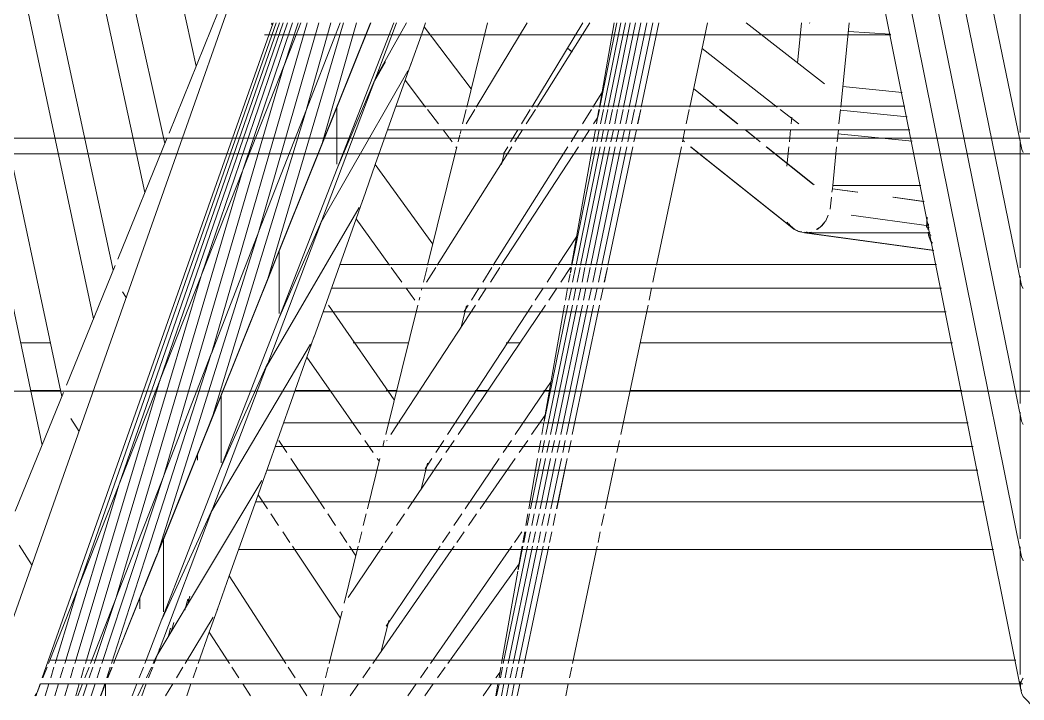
# Model space of a CAD drawing. Header units: millimetres. Extents: x 886808 to 1650903, y -1008069 to 230892.
# Drawn here: x 1017858 to 1018492, y -560245 to -559816 of the extents above; entities that cross this region are included whole.
import ezdxf
from ezdxf.xclip import XClip

# ---------------------------------------------------------------- set-up
doc = ezdxf.new("R2010")
doc.units = ezdxf.units.MM
doc.header["$XCLIPFRAME"] = 0
doc.layers.get('0').update_dxf_attribs({"lineweight": 0})
doc.layers.add('A_Dim', color=8, linetype='Continuous', lineweight=5)

# ---------------------------------------------------------------- blocks, each defined once
blk = doc.blocks.new('A$C14C457CE')
for p, q in [((9413.93, 1152.66), (9496.88, 1553.15)), ((9414.01, 1066.89), (9500.91, 1490.71)), ((9991.77, 1460.37), (9935.51, 1205.34)), ((9955.37, 1156.52), (10021.8, 1457.69)), ((9414.07, 981.11), (9504.93, 1428.27)), ((10028.87, 1406.79), (9967.94, 1125.59)), ((9987.87, 1076.58), (10058.33, 1401.77)), ((9414.13, 895.32), (9508.94, 1365.83)), ((10065.37, 1350.48), (10000.39, 1045.81)), ((10020.37, 996.66), (10094.85, 1345.84)), ((9476.28, 1120.05), (9512.29, 1300.11)), ((10032.84, 965.99), (10102.47, 1297.02)), ((9415, 1163.58), (9415, 1244.53)), ((9914, 1245.6), (9941.6, 1167.26)), ((9952.69, 1163.1), (9921.56, 1239.67)), ((9528.34, 1179.6), (9522.92, 1232.72)), ((9587.96, 1232.72), (9538.47, 1194.2)), ((9548.01, 1232.72), (9547.74, 1232.51)), ((9555.68, 1207.22), (9553.08, 1232.72)), ((9612.55, 1232.72), (9623.73, 1179.6)), ((9643.13, 1232.72), (9654.31, 1179.6)), ((9643.2, 1232.72), (9654.38, 1179.6)), ((9647.08, 1232.72), (9658.21, 1179.6)), ((9650.86, 1232.72), (9661.94, 1179.6)), ((9654.5, 1232.72), (9665.52, 1179.6)), ((9657.97, 1232.72), (9668.94, 1179.6)), ((9661.26, 1232.72), (9672.16, 1179.6)), ((9664.34, 1232.72), (9675.16, 1179.6)), ((9667.18, 1232.72), (9677.92, 1179.6)), ((9669.77, 1232.72), (9680.43, 1179.6)), ((9680.78, 1179.6), (9671.44, 1232.72)), ((9686.82, 1232.72), (9720.28, 1179.6)), ((9691.33, 1232.72), (9723.52, 1179.6)), ((9726.4, 1232.72), (9758.59, 1179.6)), ((9764.57, 1179.6), (9751.44, 1232.72)), ((9793.23, 1225.22), (9790.56, 1232.72)), ((9821.99, 1198.16), (9802.58, 1232.72)), ((9821.99, 1198.16), (9808.9, 1232.72)), ((9926.19, 935.56), (9810.7, 1232.72)), ((9919.7, 997.3), (9825.19, 1232.72)), ((9921.22, 993.95), (9825.33, 1232.72)), ((9834.18, 1232.72), (9855.69, 1157.37)), ((9842.45, 1232.72), (9890.34, 1071.01)), ((9847.48, 1225.22), (9844.56, 1232.72)), ((9850.38, 1232.72), (9865.76, 1178.32)), ((9858.1, 1232.72), (9895.86, 1101.12)), ((9865.31, 1232.72), (9925.93, 1023.95)), ((9872.32, 1225.22), (9869.37, 1232.72)), ((9870.99, 1232.72), (9880, 1205.76)), ((9874.6, 1232.72), (9906.06, 1139.61)), ((9877.76, 1232.72), (9932.12, 1073.48)), ((9880.52, 1232.72), (9958.17, 1007.36)), ((9882.93, 1232.72), (9984.22, 941.25)), ((9885.03, 1232.72), (10010.27, 875.16)), ((9886.79, 1232.72), (10032.78, 818.99)), ((9887.93, 1231.97), (9887.45, 1232.64)), ((9888.08, 1231.86), (9887.93, 1231.97)), ((9496.73, 1225.22), (9892.3, 1225.22)), ((9523.48, 1227.24), (9496.8, 1225.57)), ((9761.72, 1191.12), (9791.44, 1230.25)), ((9799.74, 1207.02), (9793.23, 1225.22)), ((9865.91, 1178.06), (9847.48, 1225.22)), ((9880, 1205.76), (9872.32, 1225.22)), ((9615.95, 1216.55), (9568.48, 1179.6)), ((9698.22, 1214.63), (9697.9, 1214.38)), ((9698.26, 1214.56), (9697.94, 1214.31)), ((9700.96, 1216.82), (9698.22, 1214.63)), ((9701, 1216.75), (9698.26, 1214.56)), ((9799.75, 1206.92), (9799.74, 1207.02)), ((9799.77, 1206.85), (9799.75, 1206.92)), ((9799.77, 1206.85), (9799.86, 1206.64)), ((9803.41, 1196.53), (9799.86, 1206.64)), ((9822.8, 1196), (9815.82, 1208.19)), ((9880.03, 1205.65), (9880, 1205.76)), ((9880.03, 1205.65), (9880.15, 1205.35)), ((9906.06, 1139.61), (9880.15, 1205.35)), ((9880.15, 1205.35), (9934.72, 1019.31)), ((9839.96, 1135.87), (9801.77, 1202.56)), ((9822.75, 1196.75), (9821.17, 1200.53)), ((9838.5, 1199.92), (9847.12, 1178.34)), ((9527.02, 1192.51), (9489.43, 1188.72)), ((9790.56, 1179.6), (9803.41, 1196.53)), ((9822.35, 1143.18), (9803.41, 1196.53)), ((9855.77, 1109.14), (9821.99, 1198.16)), ((9846.07, 1141.72), (9822.75, 1196.75)), ((9621.27, 1191.29), (9606.66, 1179.6)), ((9621.29, 1191.2), (9606.79, 1179.6)), ((9679.21, 1188.54), (9684.84, 1179.6)), ((9487.71, 1180.11), (9809.24, 1180.11)), ((9528.54, 1177.6), (9486.36, 1173.35)), ((9529.42, 1168.99), (9528.49, 1178.1)), ((9566.55, 1178.1), (9554.85, 1168.99)), ((9604.79, 1178.1), (9593.4, 1168.99)), ((9604.92, 1178.1), (9593.54, 1168.99)), ((9624.05, 1178.1), (9625.96, 1168.99)), ((9654.63, 1178.1), (9656.55, 1168.99)), ((9654.69, 1178.1), (9656.61, 1168.99)), ((9658.52, 1178.1), (9660.43, 1168.99)), ((9662.25, 1178.1), (9664.15, 1168.99)), ((9665.83, 1178.1), (9667.72, 1168.99)), ((9669.25, 1178.1), (9671.13, 1168.99)), ((9672.47, 1178.1), (9674.33, 1168.99)), ((9675.47, 1178.1), (9677.32, 1168.99)), ((9678.22, 1178.1), (9680.06, 1168.99)), ((9680.73, 1178.1), (9681.72, 1173.18)), ((9682.65, 1168.99), (9681.04, 1178.1)), ((9685.78, 1178.1), (9691.52, 1168.99)), ((9721.23, 1178.1), (9726.96, 1168.99)), ((9724.43, 1178.1), (9729.95, 1168.99)), ((9759.5, 1178.1), (9765.02, 1168.99)), ((9767.2, 1168.99), (9764.95, 1178.1)), ((9782.5, 1168.99), (9789.42, 1178.1)), ((9846.62, 1179.33), (9846.62, 1143.45)), ((9865.85, 1178.07), (9924.98, 984.68)), ((9895.86, 1101.12), (9865.91, 1178.06)), ((9559.58, 1168.99), (9559.14, 1173.26)), ((9681.99, 1172.72), (9684.42, 1168.99)), ((9941.6, 1167.26), (10063.8, 820.94)), ((9530.07, 1162.7), (9483.28, 1157.98)), ((9484.71, 1165.11), (9814.57, 1165.11)), ((9530.58, 1157.61), (9529.82, 1165.11)), ((9560.74, 1157.61), (9559.98, 1165.11)), ((9588.55, 1165.11), (9579.17, 1157.61)), ((9588.68, 1165.11), (9579.31, 1157.61)), ((9626.78, 1165.11), (9628.36, 1157.61)), ((9657.36, 1165.11), (9658.94, 1157.61)), ((9657.43, 1165.11), (9659.01, 1157.61)), ((9661.25, 1165.11), (9662.82, 1157.61)), ((9664.96, 1165.11), (9666.53, 1157.61)), ((9668.53, 1165.11), (9670.09, 1157.61)), ((9671.93, 1165.11), (9673.47, 1157.61)), ((9675.13, 1165.11), (9676.67, 1157.61)), ((9678.12, 1165.11), (9679.64, 1157.61)), ((9680.85, 1165.11), (9682.37, 1157.61)), ((9684.65, 1157.61), (9683.33, 1165.11)), ((9686.96, 1165.11), (9691.85, 1157.61)), ((9693.97, 1165.11), (9698.69, 1157.61)), ((9729.41, 1165.11), (9734.13, 1157.61)), ((9732.3, 1165.11), (9736.85, 1157.61)), ((9768.75, 1162.73), (9768.16, 1165.11)), ((9770.01, 1157.61), (9768.92, 1162.03)), ((9773.86, 1157.61), (9779.55, 1165.11)), ((9415, 1077.92), (9415, 1158.8)), ((9531.35, 1150.11), (9530.9, 1154.5)), ((9575.29, 1154.5), (9545.17, 1130.41)), ((9575.42, 1154.5), (9545.94, 1130.92)), ((9623.19, 1154.5), (9558.23, 1102.54)), ((9562.31, 1142.24), (9561.06, 1154.5)), ((9623.06, 1154.5), (9617.57, 1150.11)), ((9628.16, 1158.58), (9626.94, 1157.61)), ((9628.17, 1158.49), (9627.08, 1157.61)), ((9629.01, 1154.5), (9644.78, 1079.6)), ((9659.6, 1154.5), (9675.37, 1079.6)), ((9659.66, 1154.5), (9675.43, 1079.6)), ((9663.47, 1154.5), (9679.17, 1079.6)), ((9667.18, 1154.5), (9682.7, 1080.11)), ((9670.73, 1154.5), (9686.28, 1079.6)), ((9674.12, 1154.5), (9689.57, 1079.6)), ((9677.31, 1154.5), (9692.67, 1079.6)), ((9680.28, 1154.5), (9695.54, 1079.6)), ((9682.99, 1154.5), (9698.14, 1079.6)), ((9698.37, 1079.6), (9685.19, 1154.5)), ((9693.88, 1154.5), (9742.76, 1079.6)), ((9700.65, 1154.5), (9747.83, 1079.6)), ((9736.09, 1154.5), (9783.27, 1079.6)), ((9738.73, 1154.5), (9741.39, 1150.11)), ((9789.3, 1079.6), (9770.78, 1154.5)), ((9770.96, 1153.79), (9771.5, 1154.5)), ((9985.08, 1083.45), (9954.1, 1159.64)), ((9412.99, 1150.94), (9413.93, 1152.66)), ((9481.71, 1150.11), (9819.89, 1150.11)), ((9533.39, 1130.11), (9531.35, 1150.11)), ((9617.57, 1150.11), (9560.78, 1104.7)), ((9742.63, 1143.37), (9740.67, 1151.31)), ((9741.39, 1150.11), (9741.56, 1149.81)), ((9741.59, 1149.78), (9741.56, 1149.81)), ((9786.02, 1092.88), (9822.35, 1143.18)), ((9830.34, 1120.84), (9822.35, 1143.18)), ((9856.53, 1106.93), (9839.96, 1135.87)), ((9906.1, 1139.46), (9906.06, 1139.61)), ((9906.1, 1139.46), (9906.24, 1139.13)), ((9932.12, 1073.48), (9906.24, 1139.13)), ((9906.24, 1139.13), (9964.48, 942.49)), ((9477.71, 1130.11), (9533.39, 1130.11)), ((9533.61, 1127.94), (9533.39, 1130.11)), ((9494.87, 1122.61), (9475.68, 1119.97)), ((9495.39, 1122.61), (9476.27, 1119.97)), ((9495.46, 1122.61), (9495.39, 1122.61)), ((9533.61, 1127.94), (9517.45, 1125.72)), ((9518.03, 1125.72), (9517.96, 1125.72)), ((9533.62, 1127.86), (9518.03, 1125.72)), ((9533.84, 1125.72), (9533.61, 1127.94)), ((9534.92, 1115.11), (9534.16, 1122.61)), ((9867.07, 1128.79), (9883.75, 1087.01)), ((9470.09, 1089.1), (9476.27, 1119.97)), ((9476.27, 1119.97), (9475.66, 1119.89)), ((9476.27, 1119.97), (9476.28, 1120.05)), ((9830.35, 1120.68), (9830.34, 1120.84)), ((9830.38, 1120.58), (9830.35, 1120.68)), ((9830.38, 1120.58), (9830.49, 1120.35)), ((9834.52, 1108.91), (9830.49, 1120.35)), ((9521.79, 1111.23), (9472.58, 1104.45)), ((9474.14, 1103.7), (9473.68, 1109.98)), ((9537.74, 1107.75), (9536.16, 1111.23)), ((9891.07, 1015.71), (9832.54, 1116.18)), ((9472.4, 1103.57), (9473.13, 1103.62)), ((9472.84, 1105.75), (9473.28, 1102.61)), ((9474.14, 1103.7), (9473.13, 1103.62)), ((9538.03, 1107.44), (9537.74, 1107.75)), ((9538.09, 1107.32), (9538.03, 1107.44)), ((9540.2, 1104.7), (9538.27, 1107.09)), ((9540.2, 1104.52), (9538.6, 1106.69)), ((9540.89, 1104.18), (9540.2, 1104.7)), ((9543.16, 1102.13), (9540.2, 1104.52)), ((9560.14, 1104.52), (9557.26, 1102.13)), ((9560.78, 1104.7), (9557.88, 1102.36)), ((9561.04, 1105.79), (9560.14, 1104.52)), ((9562.24, 1106.75), (9560.78, 1104.7)), ((9813.34, 1079.6), (9834.52, 1108.91)), ((9855.39, 1050.11), (9834.52, 1108.91)), ((9855.76, 1109.07), (9855.77, 1109.14)), ((9855.79, 1109.02), (9855.76, 1109.07)), ((9883.24, 1046.07), (9855.79, 1109.02)), ((9890.35, 1017.61), (9855.79, 1109.02)), ((9551.24, 1100.19), (9469.47, 1088.94)), ((9550, 1100.11), (9470.09, 1089.1)), ((9471.48, 1098.73), (9471.37, 1098.4)), ((9471.51, 1099.13), (9471.48, 1098.73)), ((9472.86, 1098.73), (9471.51, 1095.12)), ((9471.71, 1100.11), (9550, 1100.11)), ((9473.06, 1100.62), (9472.86, 1098.73)), ((9473.28, 1102.61), (9473.22, 1102.12)), ((9543.32, 1102.36), (9542.1, 1103.28)), ((9543.19, 1102.12), (9543.16, 1102.13)), ((9543.71, 1102.2), (9543.32, 1102.36)), ((9550.24, 1100.13), (9546.7, 1100.62)), ((9550.69, 1100.39), (9549.2, 1100.58)), ((9550, 1100.76), (9550, 1100.52)), ((9550, 1100.48), (9550, 1100.45)), ((9550, 1100.3), (9550, 1100.16)), ((9550.21, 1100.13), (9550, 1100.11)), ((9550.89, 1100.23), (9550.24, 1100.13)), ((9551.1, 1100.44), (9550.69, 1100.39)), ((9550.92, 1100.22), (9550.89, 1100.23)), ((9552.85, 1100.5), (9551.24, 1100.19)), ((9552.85, 1100.5), (9554.91, 1100.88)), ((9553.88, 1100.64), (9552.85, 1100.5)), ((9554.44, 1100.89), (9552.96, 1100.69)), ((9554.08, 1100.73), (9553.88, 1100.64)), ((9554.81, 1101.05), (9554.44, 1100.89)), ((9554.91, 1100.88), (9557.88, 1102.36)), ((9555.5, 1101.35), (9555.46, 1101.32)), ((9557.26, 1102.13), (9555.5, 1101.35)), ((9557.88, 1102.36), (9557.26, 1102.13)), ((9557.88, 1102.36), (9558.23, 1102.54)), ((9695.2, 1097.61), (9706.95, 1079.6)), ((9895.86, 1101.12), (9934.36, 978.7)), ((9925.93, 1023.95), (9895.91, 1100.96)), ((9471.51, 1095.12), (9470.4, 1093.54)), ((9414.74, 812.34), (9470.08, 1089.02)), ((9470.09, 1089.1), (9469.49, 1089.01)), ((9470.08, 1089.02), (9470.09, 1089.1)), ((9883.16, 1088.32), (9883.16, 1049.14)), ((9467.71, 1080.11), (9844.74, 1080.11)), ((9682.7, 1080.11), (9682.8, 1079.6)), ((10017.47, 1003.79), (9986.68, 1079.52)), ((9415, 992.33), (9415, 1072.74)), ((9645.1, 1078.1), (9647.02, 1068.99)), ((9675.68, 1078.1), (9677.6, 1068.99)), ((9675.75, 1078.1), (9677.67, 1068.99)), ((9679.48, 1078.1), (9681.39, 1068.99)), ((9683.12, 1078.1), (9685.02, 1068.99)), ((9686.59, 1078.1), (9688.48, 1068.99)), ((9689.88, 1078.1), (9691.76, 1068.99)), ((9692.98, 1078.1), (9694.85, 1068.99)), ((9695.84, 1078.1), (9697.7, 1068.99)), ((9698.45, 1078.1), (9698.92, 1075.76)), ((9699.14, 1075.21), (9698.63, 1078.1)), ((9699.13, 1074.74), (9698.92, 1075.76)), ((9699, 1078.1), (9705.14, 1068.99)), ((9700.23, 1068.99), (9699.33, 1074.15)), ((9707.93, 1078.1), (9713.87, 1068.99)), ((9743.74, 1078.1), (9749.68, 1068.99)), ((9748.78, 1078.1), (9754.51, 1068.99)), ((9784.22, 1078.1), (9789.96, 1068.99)), ((9791.93, 1068.99), (9789.67, 1078.1)), ((9805.68, 1068.99), (9812.26, 1078.1)), ((9932.18, 1073.26), (9932.12, 1073.48)), ((9932.18, 1073.26), (9932.31, 1072.93)), ((9958.17, 1007.36), (9932.31, 1072.93)), ((9932.31, 1072.93), (9994.27, 865.65)), ((9412.99, 1064.94), (9414.01, 1066.89)), ((9464.71, 1065.11), (9850.07, 1065.11)), ((9647.83, 1065.11), (9649.41, 1057.61)), ((9678.42, 1065.11), (9679.99, 1057.61)), ((9678.48, 1065.11), (9680.06, 1057.61)), ((9682.21, 1065.11), (9683.78, 1057.61)), ((9685.83, 1065.11), (9687.39, 1057.61)), ((9689.28, 1065.11), (9690.84, 1057.61)), ((9692.57, 1065.11), (9694.11, 1057.61)), ((9695.64, 1065.11), (9697.18, 1057.61)), ((9698.49, 1065.11), (9700.02, 1057.61)), ((9702.24, 1057.61), (9700.92, 1065.11)), ((9707.75, 1065.11), (9712.81, 1057.61)), ((9716.41, 1065.11), (9721.3, 1057.61)), ((9752.22, 1065.11), (9757.11, 1057.61)), ((9756.96, 1065.11), (9761.68, 1057.61)), ((9793.2, 1063.84), (9792.89, 1065.11)), ((9794.74, 1057.61), (9794.29, 1059.45)), ((9797.46, 1057.61), (9802.88, 1065.11)), ((9979.57, 1059.07), (9979.7, 1059.27)), ((9979.7, 1059.27), (9982.12, 1062.89)), ((9650.07, 1054.5), (9667.31, 972.61)), ((9680.65, 1054.5), (9697.89, 972.61)), ((9680.72, 1054.5), (9697.96, 972.61)), ((9684.43, 1054.5), (9701.6, 972.61)), ((9688.04, 1054.5), (9705.12, 972.61)), ((9691.49, 1054.5), (9708.48, 972.61)), ((9694.75, 1054.5), (9711.66, 972.61)), ((9697.82, 1054.5), (9714.62, 972.61)), ((9700.65, 1054.5), (9715.63, 980.97)), ((9715.61, 981.56), (9702.78, 1054.5)), ((9714.9, 1054.5), (9770.11, 972.61)), ((9723.33, 1054.5), (9776.77, 972.61)), ((9759.14, 1054.5), (9812.58, 972.61)), ((9763.64, 1054.5), (9766.24, 1050.38)), ((9768.23, 1039.85), (9764.76, 1053.89)), ((9815.76, 972.61), (9795.51, 1054.5)), ((9810.34, 994.52), (9851.88, 1054.5)), ((9897.18, 1053.82), (9919.7, 997.3)), ((9461.71, 1050.11), (9788.81, 1050.11)), ((9788.81, 1050.11), (9788.86, 1050.15)), ((9788.86, 1050.15), (9796.6, 1050.11)), ((9796.6, 1050.11), (9855.39, 1050.11)), ((9860.96, 1034.44), (9855.39, 1050.11)), ((9860.98, 1034.36), (9860.96, 1034.44)), ((9861, 1034.32), (9860.98, 1034.36)), ((9861, 1034.32), (9861.1, 1034.12)), ((9865.51, 1021.62), (9861.1, 1034.12)), ((9457.8, 1030.55), (9655.11, 1030.55)), ((9731.05, 1030.55), (9739.71, 1030.55)), ((9801.43, 1030.55), (9836.24, 1030.55)), ((9925.6, 924.51), (9863.29, 1029.85)), ((10027.6, 1030.55), (10046.42, 1030.55)), ((9831.58, 972.61), (9865.51, 1021.62)), ((9891.55, 948.26), (9865.51, 1021.62)), ((9925.97, 1023.83), (9925.93, 1023.95)), ((9925.97, 1023.83), (9926, 1023.75)), ((9956, 946.79), (9926, 1023.75)), ((9926, 1023.75), (9968.18, 892.95)), ((9890.4, 1017.54), (9890.35, 1017.61)), ((9890.4, 1017.54), (9890.57, 1017.18)), ((9920.13, 951.16), (9890.57, 1017.18)), ((9891.07, 1015.71), (9890.57, 1017.18)), ((9924.95, 926.23), (9891.07, 1015.71)), ((9934.72, 1019.31), (9956, 946.79)), ((9711.27, 1006.26), (9733.95, 972.61)), ((9958.26, 1007.05), (9958.17, 1007.36)), ((9958.26, 1007.05), (9958.38, 1006.77)), ((9984.22, 941.25), (9958.38, 1006.77)), ((9958.38, 1006.77), (10011.61, 830.11)), ((9451.8, 1000.55), (9661.42, 1000.55)), ((9712.27, 1000.55), (9715.88, 1000.55)), ((9751.27, 1000.55), (9759.29, 1000.55)), ((9808.85, 1000.55), (9815.46, 1000.55)), ((9850.63, 1000.55), (9872.99, 1000.55)), ((9919.7, 997.3), (9919.7, 954.85)), ((9919.7, 997.3), (9920.38, 995.7)), ((9920.39, 995.68), (9920.38, 995.7)), ((10049.86, 924.14), (10019.3, 999.3)), ((10021.21, 1000.55), (10040.11, 1000.55)), ((9956.25, 906.27), (9920.39, 995.68)), ((9924.98, 984.68), (9921.22, 993.95)), ((9415, 906.78), (9415, 986.84)), ((9715.02, 984.94), (9723.58, 972.61)), ((9928.61, 975.56), (9924.98, 984.68)), ((9412.99, 978.93), (9414.07, 981.11)), ((9447.71, 980.11), (9880.24, 980.11)), ((9717.18, 972.61), (9715.85, 980.2)), ((9934.36, 978.7), (9959.57, 898.47)), ((10009.37, 974.6), (10014.71, 982.85)), ((9928.61, 975.56), (9956.25, 906.27)), ((9959.57, 898.47), (9928.61, 975.56)), ((9444.71, 965.11), (9885.57, 965.11)), ((9668.07, 968.99), (9669.7, 961.23)), ((9698.65, 968.99), (9700.29, 961.23)), ((9698.72, 968.99), (9700.35, 961.23)), ((9702.35, 968.99), (9703.98, 961.23)), ((9705.88, 968.99), (9707.5, 961.23)), ((9709.23, 968.99), (9710.85, 961.23)), ((9712.4, 968.99), (9714.01, 961.23)), ((9715.36, 968.99), (9716.95, 961.23)), ((9719.19, 961.23), (9717.82, 968.99)), ((9726.09, 968.99), (9731.49, 961.23)), ((9736.39, 968.99), (9741.62, 961.23)), ((9772.55, 968.99), (9777.79, 961.23)), ((9779.13, 968.99), (9784.2, 961.23)), ((9814.94, 968.99), (9815.19, 968.61)), ((9817.66, 964.95), (9816.66, 968.99)), ((9823.69, 961.23), (9829.07, 968.99)), ((9878.22, 961.23), (9883.4, 968.99)), ((9934.68, 959.98), (9934.68, 956.47)), ((9670.46, 957.61), (9677.18, 925.72)), ((9701.05, 957.61), (9707.76, 925.72)), ((9701.11, 957.61), (9707.83, 925.72)), ((9704.74, 957.61), (9711.42, 925.72)), ((9708.25, 957.61), (9714.91, 925.72)), ((9711.6, 957.61), (9718.22, 925.72)), ((9714.75, 957.61), (9721.33, 925.72)), ((9717.69, 957.61), (9724.24, 925.72)), ((9725.43, 925.72), (9719.82, 957.61)), ((9734, 957.61), (9756.16, 925.72)), ((9744.06, 957.61), (9765.56, 925.72)), ((9780.23, 957.61), (9801.73, 925.72)), ((9786.56, 957.61), (9790.87, 951.01)), ((9793.4, 938.07), (9789.33, 954.51)), ((9827.36, 925.72), (9819.47, 957.61)), ((9819.92, 955.78), (9821.19, 957.61)), ((9854.5, 925.72), (9875.8, 957.61)), ((9441.71, 950.11), (9702.63, 950.11)), ((9702.63, 950.11), (9702.69, 950.11)), ((9702.69, 950.11), (9890.9, 950.11)), ((9891.6, 948.11), (9891.55, 948.26)), ((9891.6, 948.11), (9891.69, 947.92)), ((9896.41, 934.57), (9891.69, 947.92)), ((9956, 946.79), (9995.16, 828.1)), ((9986.07, 869.65), (9956.05, 946.66)), ((9960.13, 833.31), (9894.03, 943.54)), ((9964.48, 942.49), (9986.07, 869.65)), ((9984.22, 941.25), (10018.6, 828.1)), ((10010.27, 875.16), (9984.42, 940.6)), ((9890.5, 925.72), (9896.41, 934.57)), ((9914.61, 883.32), (9896.41, 934.57)), ((9956.98, 856.46), (9926.19, 935.56)), ((9437.71, 930.11), (9898, 930.11)), ((9925.6, 924.51), (9924.98, 926.16)), ((9956.88, 856.59), (9925, 926.1)), ((9677.83, 922.61), (9679.41, 915.11)), ((9708.42, 922.61), (9709.99, 915.11)), ((9708.48, 922.61), (9710.06, 915.11)), ((9712.08, 922.61), (9713.65, 915.11)), ((9715.55, 922.61), (9717.12, 915.11)), ((9718.86, 922.61), (9720.42, 915.11)), ((9721.98, 922.61), (9723.52, 915.11)), ((9724.87, 922.61), (9726.41, 915.11)), ((9727.3, 915.11), (9725.98, 922.61)), ((9758.32, 922.61), (9763.53, 915.11)), ((9767.66, 922.61), (9772.71, 915.11)), ((9803.82, 922.61), (9808.88, 915.11)), ((9829.98, 915.11), (9828.13, 922.61)), ((9847.41, 915.11), (9852.42, 922.61)), ((9883.41, 915.11), (9888.42, 922.61)), ((9959.63, 834.64), (9925.6, 924.51)), ((9680.23, 911.23), (9681.65, 904.5)), ((9710.81, 911.23), (9712.23, 904.5)), ((9710.88, 911.23), (9712.29, 904.5)), ((9714.46, 911.23), (9715.87, 904.5)), ((9717.93, 911.23), (9719.33, 904.5)), ((9721.22, 911.23), (9722.62, 904.5)), ((9724.32, 911.23), (9725.71, 904.5)), ((9727.21, 911.23), (9728.59, 904.5)), ((9729.16, 904.5), (9727.98, 911.23)), ((9729.71, 911.23), (9734.39, 904.5)), ((9766.22, 911.23), (9770.89, 904.5)), ((9775.33, 911.23), (9779.87, 904.5)), ((9811.49, 911.23), (9816.03, 904.5)), ((9832.6, 904.5), (9830.94, 911.23)), ((9840.33, 904.5), (9844.82, 911.23)), ((9876.33, 904.5), (9880.82, 911.23)), ((9415, 821.09), (9415, 901.7)), ((9682.15, 902.12), (9697.73, 828.1)), ((9712.73, 902.12), (9728.31, 828.1)), ((9712.8, 902.12), (9728.38, 828.1)), ((9716.37, 902.12), (9731.89, 828.1)), ((9719.83, 902.12), (9735.27, 828.1)), ((9723.11, 902.12), (9738.48, 828.1)), ((9726.2, 902.12), (9741.48, 828.1)), ((9729.08, 902.12), (9732.14, 887.18)), ((9732.1, 887.82), (9729.58, 902.12)), ((9736.04, 902.12), (9787.46, 828.1)), ((9772.55, 902.12), (9823.97, 828.1)), ((9781.47, 902.12), (9815.5, 851.65)), ((9817.63, 902.12), (9839.47, 869.73)), ((9842.12, 866.04), (9833.19, 902.12)), ((9834.69, 896.06), (9838.74, 902.12)), ((9844.42, 856.73), (9874.74, 902.12)), ((9956.25, 906.27), (9956.25, 860.59)), ((9956.25, 906.27), (9957.01, 904.43)), ((9986.83, 830.11), (9957.01, 904.43)), ((10039.22, 890), (10047.29, 902.8)), ((9413.03, 892.98), (9414.13, 895.32)), ((9431.71, 900.11), (9908.65, 900.11)), ((9959.61, 898.39), (9959.57, 898.47)), ((9959.64, 898.32), (9959.61, 898.39)), ((9961.14, 894.56), (9959.64, 898.32)), ((9987.83, 828.1), (9961.14, 894.56)), ((9961.14, 894.56), (9986.83, 830.11)), ((9412.99, 892.94), (9413.03, 892.98)), ((9731.53, 891.04), (9776.49, 828.1)), ((9968.18, 892.95), (9989.1, 828.1)), ((9742.6, 828.1), (9732.38, 886.23)), ((9878.86, 828.1), (9914.61, 883.32)), ((9922.12, 862.27), (9914.61, 883.32)), ((9940.6, 866.55), (9939.55, 870.59)), ((9971.22, 868.99), (9971.22, 862.56)), ((9986.07, 869.65), (10000.06, 828.1)), ((10002.26, 828.1), (9986.14, 869.44)), ((10010.27, 875.16), (10024.66, 828.1)), ((10027.97, 830.11), (10010.48, 874.46)), ((9940.18, 867.72), (9940.75, 868.6)), ((9942.79, 861.77), (9940.77, 868.57)), ((9994.27, 865.65), (10005.5, 828.1)), ((9851.5, 828.1), (9843.32, 861.16)), ((9922.13, 862.12), (9922.12, 862.27)), ((9922.18, 861.98), (9922.13, 862.12)), ((9922.2, 861.9), (9922.18, 861.98)), ((9922.2, 861.9), (9922.23, 861.86)), ((9922.23, 861.86), (9922.28, 861.76)), ((9927.24, 847.73), (9922.28, 861.76)), ((9942.46, 828.1), (9924.77, 857.24)), ((9957, 856.34), (9956.98, 856.46)), ((9957.01, 856.3), (9957, 856.34)), ((9957.01, 856.3), (9957.15, 856.02)), ((9818.73, 835.65), (9813.91, 855.14)), ((9951.57, 847.31), (9949.61, 853.82)), ((9953.17, 844.68), (9951.69, 850.34)), ((9967.17, 830.11), (9957.15, 856.02)), ((10016.62, 854.11), (10016.68, 854.21)), ((9914.53, 828.1), (9927.24, 847.73)), ((9934.21, 828.1), (9927.24, 847.73)), ((9959.6, 834.07), (9958.64, 837.24)), ((9959.63, 834.64), (9959.82, 834.28)), ((9960.13, 833.31), (9959.63, 834.64)), ((9961.76, 830.11), (9959.82, 834.28)), ((9962.1, 828.1), (9960.13, 833.31)), ((9417.71, 830.11), (10027.97, 830.11)), ((9698.23, 825.72), (9699.65, 818.99)), ((9728.81, 825.72), (9730.23, 818.99)), ((9728.88, 825.72), (9730.3, 818.99)), ((9732.39, 825.72), (9733.79, 818.99)), ((9735.77, 825.72), (9737.17, 818.99)), ((9738.97, 825.72), (9740.37, 818.99)), ((9741.97, 825.72), (9743.36, 818.99)), ((9744.2, 818.99), (9743.02, 825.72)), ((9778.19, 825.72), (9782.99, 818.99)), ((9789.12, 825.72), (9793.79, 818.99)), ((9825.63, 825.72), (9830.3, 818.99)), ((9853.75, 818.99), (9852.09, 825.72)), ((9872.96, 818.99), (9877.32, 825.72)), ((9908.64, 818.99), (9912.99, 825.72)), ((9937.44, 818.99), (9935.06, 825.72)), ((9947.99, 818.99), (9943.91, 825.72)), ((9962.7, 828.1), (9961.76, 830.11)), ((9965.55, 818.99), (9963.01, 825.72)), ((9966.96, 818.99), (9963.82, 825.72)), ((9967.95, 828.1), (9967.17, 830.11)), ((9971.49, 818.99), (9968.88, 825.72)), ((9987.63, 828.1), (9986.83, 830.11)), ((9986.83, 830.11), (9987.68, 828.1)), ((9991.29, 818.99), (9988.59, 825.72)), ((9988.63, 825.72), (9991.29, 818.99)), ((9991.49, 818.99), (9988.79, 825.72)), ((9989.86, 825.72), (9992.03, 818.99)), ((9995.94, 825.72), (9998.16, 818.99)), ((10000.86, 825.72), (10003.13, 818.99)), ((10005.81, 818.99), (10003.18, 825.72)), ((10006.21, 825.72), (10008.22, 818.99)), ((10011.61, 830.11), (10012.22, 828.1)), ((10012.94, 825.72), (10014.97, 818.99)), ((10019.32, 825.72), (10021.36, 818.99)), ((10025.39, 825.72), (10027.45, 818.99)), ((10028.76, 828.1), (10027.97, 830.11)), ((10032.35, 818.99), (10029.7, 825.72)), ((9412.99, 818.78), (9413.67, 817.88)), ((9743.56, 822.61), (9746.15, 818.99)), ((9413.32, 815.11), (9414.71, 815.11)), ((9413.32, 815.11), (10033.88, 815.11)), ((9413.67, 817.88), (9414.71, 815.11)), ((9414.18, 809.53), (9414.74, 812.34)), ((9414.74, 812.34), (9414.21, 810.93)), ((9414.71, 815.11), (9414.74, 812.34)), ((9415, 815.11), (9414.71, 815.11)), ((9415, 815.11), (9415, 816.57)), ((9700.46, 815.11), (9702.04, 807.61)), ((9731.05, 815.11), (9732.63, 807.61)), ((9731.11, 815.11), (9732.69, 807.61)), ((9734.61, 815.11), (9736.18, 807.61)), ((9737.98, 815.11), (9739.54, 807.61)), ((9741.17, 815.11), (9742.73, 807.61)), ((9744.16, 815.11), (9745.71, 807.61)), ((9746.2, 807.61), (9744.88, 815.11)), ((9748.92, 815.11), (9754.28, 807.61)), ((9785.76, 815.11), (9791.12, 807.61)), ((9796.49, 815.11), (9801.7, 807.61)), ((9833, 815.11), (9838.21, 807.61)), ((9856.57, 807.61), (9854.71, 815.11)), ((9865.59, 807.61), (9870.45, 815.11)), ((9901.27, 807.61), (9906.12, 815.11)), ((9941.49, 807.61), (9938.82, 815.11)), ((9954.9, 807.61), (9950.35, 815.11)), ((9969.86, 807.61), (9967.02, 815.11)), ((9972.3, 807.61), (9968.78, 815.11)), ((9975.91, 807.61), (9973, 815.11)), ((9992.8, 815.11), (9992.8, 807.61)), ((9992.85, 815.11), (9993.63, 813.17)), ((9994.24, 812.14), (9993.05, 815.11)), ((9993.28, 815.11), (9994.24, 812.14)), ((9993.74, 812.98), (9993.63, 813.17)), ((9995.86, 807.61), (9993.74, 812.98)), ((9994.58, 811.3), (9994.24, 812.14)), ((9999.44, 815.11), (10001.92, 807.61)), ((10004.43, 815.11), (10006.96, 807.61)), ((10010.24, 807.61), (10007.32, 815.11)), ((10009.38, 815.11), (10011.63, 807.61)), ((10016.14, 815.11), (10018.4, 807.61)), ((10022.54, 815.11), (10024.82, 807.61)), ((10028.64, 815.11), (10030.93, 807.61)), ((10036.06, 809.62), (10033.88, 815.11)), ((10034.15, 815.11), (10036.06, 809.62)), ((8874.14, 252.89), (9413.16, 807.22)), ((9413.16, 807.22), (9414.18, 809.53)), ((9994.58, 811.3), (9996.06, 807.61)), ((10036.06, 809.62), (10036.18, 809.34)), ((10036.18, 809.34), (10036.2, 809.28)), ((10036.2, 809.28), (10036.68, 807.61)), ((10036.2, 809.28), (10036.71, 807.61)), ((10036.36, 809.09), (10036.2, 809.28)), ((10036.38, 809.03), (10036.36, 809.09)), ((10036.48, 808.77), (10036.38, 809.03)), ((10037.27, 807.74), (10036.38, 809.03)), ((10037.27, 807.74), (10036.48, 808.77)), ((10037.4, 807.61), (10037.27, 807.74))]:
    blk.add_line(p, q)
blk = doc.blocks.new('A$C581D2D1E')
at = {"transparency": 33554636}
for p, q in [((7170, 4110), (150, 4110)), ((150, 4100), (7170, 4100)), ((150, 3950), (6750, 3950))]:
    blk.add_line(p, q, dxfattribs=at)

msp = doc.modelspace()

# ---------------------------------------------------------------- block references
at = {"layer": 'A_Dim', "transparency": 33554483}
ref = msp.add_blockref('A$C14C457CE', (1027904.8, -561050.38), dxfattribs=dict(at, xscale=-1))
XClip(ref).set_block_clipping_path([(7946.8262406772, -441.4141993674), (10608.649371153, 4022.528169149)])
at = {"layer": 'A_Dim', "transparency": 33554636}
ref = msp.add_blockref('A$C581D2D1E', (1022437, -564000.39), dxfattribs=dict(at, xscale=-1))
XClip(ref).set_block_clipping_path([(2482.2006727221, 449.9988154029), (7390.0676791921, 4650.0000000001)])

doc.saveas('drawing.dxf')
